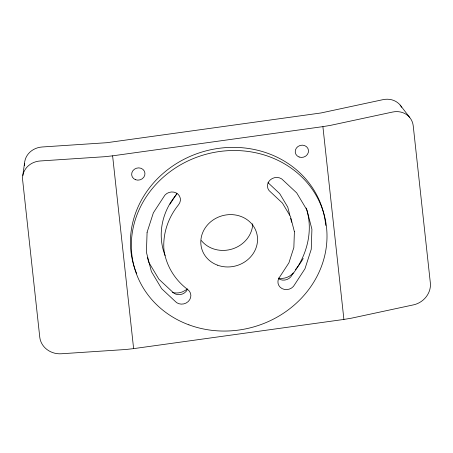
<?xml version="1.0" encoding="UTF-8"?>
<svg xmlns="http://www.w3.org/2000/svg" width="453" height="453" viewBox="0 0 453 453"><rect width="100%" height="100%" fill="white"/><g stroke="black" fill="none" stroke-linecap="round" stroke-linejoin="round"><path stroke-width="0.68" d="M22.814 175.453L24.756 161.461A19.7 17.86 7.9 0 1 42.214 146.982L106.795 142.706L320.979 112.967L382.949 99.666A19.7 17.418 -37.6 0 1 401.669 107.248M169.971 204.144L176.834 193.624M322.898 126.63L330.531 125.362L392.508 112.061A19.7 17.418 -37.6 0 1 413.232 125.883L430.35 282.978A19.7 17.418 -37.6 0 1 413.515 304.858L351.539 318.159L343.906 319.433L133.618 348.629L125.866 349.495L61.285 353.77A19.7 17.86 7.9 0 1 39.768 337.213L22.65 180.113A19.7 17.86 7.9 0 1 40.277 160.968L104.858 156.698L112.61 155.832L322.898 126.63L343.906 319.433M278.352 278.091L279.569 278.374A14.751 13.409 -16.1 0 0 293.272 272.961M267.955 182.638L279.671 193.584L287.757 207.1L289.818 215.101M400.192 105.102L409.744 117.497M148.646 262.066L158.907 279.218L172.197 291.63A8.867 8.058 -16.1 0 0 187.372 289.524M306.143 208.023C313.895 230.86 306.681 256.511 292.009 274.994A8.867 8.058 -16.1 0 1 278.408 278.572M290.656 218.363L291.664 222.27M165.119 255.554C157.055 235.169 161.908 212.14 175.707 195.447A8.867 8.058 -16.1 0 0 176.919 193.59M147.401 257.242L148.488 261.46M112.61 155.832L133.618 348.629M187.355 288.867A11.07 10.068 -16.1 0 1 184.161 290.945L182.48 291.857A14.751 13.409 -16.1 0 1 172.457 292.44M252.751 223.731A28.562 25.974 -16.1 0 1 232.666 248.861A28.562 25.974 -16.1 0 1 201.353 240.577M136.738 273.793A98.499 89.558 -16.1 0 1 206.636 150.713A98.499 89.558 -16.1 0 1 325.747 225.475M24.53 165.464A19.7 17.86 7.9 0 1 24.519 163.448M303.204 258.504A81.495 74.099 -16.1 0 1 295.492 269.558M147.095 232.247L146.415 252.276L151.376 271.517L161.636 288.669L174.926 301.086A8.867 8.058 -16.1 0 0 188.103 301.647A8.867 8.058 -16.1 0 0 187.65 289.478C174.852 279.875 166.155 265.741 163.941 249.841C162.678 233.516 168.216 217.576 178.437 204.903A8.867 8.058 -16.1 0 0 176.262 192.967A8.867 8.058 -16.1 0 0 163.595 197.117L153.369 212.802L147.095 232.247M294.393 231.726L293.855 247.514L288.912 262.842L279.897 276.664A8.867 8.058 -16.1 0 0 282.072 288.601A8.867 8.058 -16.1 0 0 294.739 284.45L304.965 268.771L311.239 249.32L311.919 229.292L306.958 210.05L296.698 192.899L283.408 180.481A8.867 8.058 -16.1 0 0 270.231 179.92A8.867 8.058 -16.1 0 0 270.684 192.095L282.395 203.04L290.486 216.557L294.393 231.726M188.912 324.841A98.499 89.558 -16.1 0 0 326.522 227.264A98.499 89.558 -16.1 0 0 172.066 170.243A98.499 89.558 -16.1 0 0 188.912 324.841M217.491 265.164A28.562 25.974 -16.1 0 0 257.4 236.862A28.562 25.974 -16.1 0 0 212.61 220.328A28.562 25.974 -16.1 0 0 217.491 265.164M135.572 179.728A6.699 6.087 -16.1 0 0 144.932 173.091A6.699 6.087 -16.1 0 0 134.428 169.212A6.699 6.087 -16.1 0 0 135.572 179.728M299.127 157.015A6.699 6.087 -16.1 0 0 308.487 150.379A6.699 6.087 -16.1 0 0 297.983 146.5A6.699 6.087 -16.1 0 0 299.127 157.015"/></g></svg>
